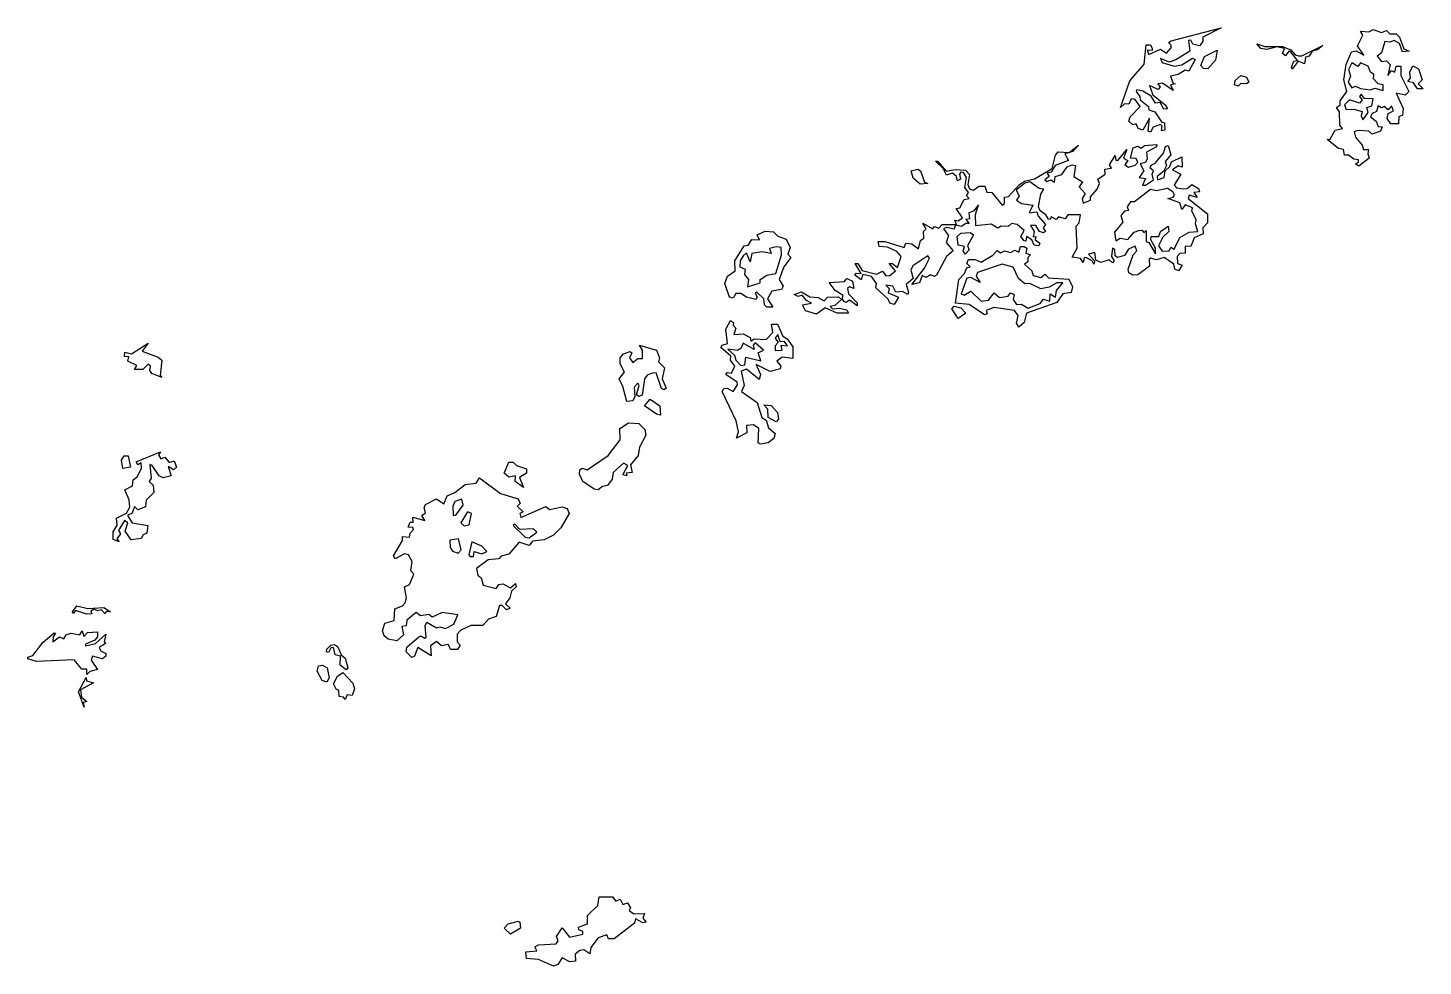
# Model space of a CAD drawing. Header units: millimetres. Extents: x 29 to 443, y 121 to 400.
import ezdxf

# ---------------------------------------------------------------- set-up
doc = ezdxf.new("R2010")
doc.units = ezdxf.units.MM
doc.layers.add('BAND_05', color=5, linetype='Continuous')

msp = doc.modelspace()

# ---------------------------------------------------------------- linework, layer by layer
at = {"layer": 'BAND_05'}
for points in [[(357, 371.03), (355.85, 372.12), (356.2, 373.38), (359.22, 376.38), (357.75, 378.53), (356.5, 378.72), (355.79, 377.12), (354.5, 377.25), (353.38, 376.14), (356.12, 384), (360.38, 389), (360.95, 394.75), (362.25, 394.69), (362.79, 393.62), (362.75, 393.02), (361.28, 393.12), (361.75, 391.84), (365.25, 393.45), (367, 392.26), (368.35, 393.88), (368.4, 394.62), (367.62, 395.38), (368.38, 395.94), (383.24, 399.75), (377.75, 396.98), (377.75, 395.75), (376.75, 394.46), (374.83, 394.88), (374.25, 396.14), (373.5, 395.98), (373.93, 392.88), (369.75, 390.23), (367.75, 389.59), (365.19, 390.62), (365.75, 389.45), (369.25, 388.41), (371.5, 388.83), (374.75, 390.76), (375.5, 390.38), (373.6, 386.88), (372.5, 387.16), (370.5, 385.88), (368.19, 385.38), (369, 383.23), (369.65, 383.12), (368.14, 382.88), (369, 381.16), (365.83, 383.38), (364.45, 383.12), (365.15, 382.12), (364.5, 381.45), (361.97, 382.62), (362.91, 379.88), (366.64, 376.88), (367.25, 375.73), (366.24, 375.62), (365.1, 377.62), (363.75, 377.4), (362.5, 379.45), (360, 380.99), (358.25, 381.35), (357.97, 380.88), (359.13, 379.38), (359.18, 378.38), (361.68, 376.38), (361.75, 375.42), (363.5, 374.88), (365.5, 371.88), (366.41, 371.62), (366.5, 369.41), (365.5, 369.24), (365.69, 370.62), (365.25, 371.06), (363, 370.25), (362.25, 368.79), (361.59, 369.12), (362, 372.98), (360, 369.43), (358.57, 369.88), (358, 371.33)], [(419.75, 361.95), (419.46, 363.62), (418, 363.94), (414.67, 366.62), (415.5, 366.75), (417, 369.37), (419.2, 369.88), (418.37, 370.88), (418.32, 374.88), (417.36, 376.12), (418.45, 376.88), (418.53, 378.12), (420.52, 380.88), (419.57, 384.38), (420.25, 388.88), (421.83, 392.62), (423.25, 392.97), (425.5, 391.62), (423.59, 394.38), (425.19, 397.62), (424.55, 398.75), (427, 398.6), (428.25, 399.32), (430.75, 398.34), (432.25, 398.93), (433.25, 397.97), (435.12, 398), (436.12, 397), (437.38, 393.5), (438.94, 392.88), (437, 392.66), (436.13, 395.12), (434.5, 396), (433.25, 395.48), (431.75, 395.74), (430.75, 392.38), (429.5, 391.38), (430.75, 389.82), (432.25, 389.94), (433.35, 388.88), (432.61, 385.62), (433.75, 387.09), (434.75, 386.64), (435.09, 388.38), (436.5, 388.38), (436.52, 385.62), (438.88, 380.88), (437.75, 379.77), (435.15, 380.38), (437.17, 375.88), (436.97, 373.88), (435.89, 373.38), (435.75, 371.32), (433.5, 371.32), (432.41, 372.88), (432.77, 374.38), (434.34, 375.12), (433.75, 376.6), (432.75, 375.45), (431.5, 376.45), (430.75, 376.05), (429.75, 376.58), (429.25, 374.96), (428, 374.34), (427.53, 373.38), (429.19, 372.12), (429.75, 370.47), (430.92, 370.38), (430.5, 369.12), (428, 368.2), (427, 369.11), (423.75, 369.34), (422.61, 368.88), (423, 367.28), (425, 364.94), (425.39, 363.62), (426.94, 363.62), (426.65, 362.38), (427.12, 361.12), (424, 358.74), (423.08, 359.38), (423.92, 359.88), (423.89, 360.62), (422.5, 360.83), (421, 361.98)], [(378, 387.74), (377.21, 388.62), (378.25, 391.24), (382, 393.1), (381.5, 390.2), (379.28, 387.62)], [(401.4, 392.12), (401.94, 393.62), (399.75, 394.11), (396.75, 393.38), (395, 393.68), (393.78, 395), (396.12, 394.25), (401.38, 394.25), (403.88, 393.25), (405.12, 391.75), (406.12, 391.5), (407.12, 391.5), (413.36, 394.5), (411.75, 393.26), (410.16, 392.88), (409.27, 391.38), (408.25, 391.09), (407.93, 389.12), (406, 389.85), (404.25, 387.53), (404.02, 388.12), (404.73, 389.88), (405.84, 390.12), (403.75, 392.75), (403.25, 392.86), (402.25, 391.45)], [(426.75, 388.44), (424.5, 389.4), (423.75, 388.27), (422, 389.43), (421.01, 387.38), (421.59, 385.38), (420.87, 383.62), (422, 381.95), (423, 382.5), (424.5, 381.79), (427.5, 381.39), (428.75, 381.82), (431.25, 381.22), (431.27, 382.88), (429.75, 383.14), (428.39, 384.62), (428.46, 385.88), (427.48, 386.62)], [(390.75, 383.13), (389, 383.26), (388.25, 382.49), (387.2, 382.88), (387.34, 384.12), (389, 385.63), (390.75, 385.1), (391.42, 383.62)], [(440, 388.47), (441.74, 387.62), (442.82, 384.38), (441.64, 383.12), (443.09, 381.62), (441.45, 381.62), (440.25, 383.43), (438.57, 383.88), (439.33, 384.88), (439.12, 386.62)], [(425.75, 378.79), (424.75, 380.1), (424.26, 379.38), (425.02, 378.38), (424.26, 377.38), (421.25, 378.42), (419.8, 376.88), (420.25, 375.51), (422.5, 375.62), (425, 374.92), (424.72, 373.62), (425.25, 372.51), (426.78, 374.62), (426.38, 376.12), (427.92, 376.62), (428.25, 378.72)], [(357.75, 335.03), (355.75, 334.13), (354.5, 332.18), (352.5, 331.58), (351.82, 332.12), (351.7, 333.88), (351, 334.35), (350.73, 331.88), (351.44, 330.62), (351, 330.03), (350, 330.94), (347.5, 330.14), (346.07, 330.88), (345.75, 333.14), (343.91, 332.62), (345.68, 330.62), (345.5, 329.63), (345, 330.66), (343.25, 331.54), (342.58, 331.62), (342.25, 330.18), (341.5, 331.37), (339, 331.75), (340.49, 334.38), (340.17, 340.88), (341.06, 341.88), (341.5, 344.25), (337.75, 344.29), (337, 343.09), (335, 343.66), (334.25, 342.9), (332.75, 343.72), (332.5, 342.9), (332, 343.02), (331.25, 344.29), (329.5, 345.45), (329.04, 346.62), (329.7, 350.38), (330.63, 351.88), (329.25, 352.05), (326.5, 354.1), (325, 353.63), (322.47, 351.62), (323.27, 349.88), (322.56, 348.62), (324, 347.61), (327.4, 347.12), (326.31, 344.88), (328.5, 345.18), (328.94, 343.88), (331.13, 341.38), (330.46, 340.38), (331.1, 339.38), (330.5, 338.99), (329.37, 339.38), (328.25, 341.07), (326.66, 341.12), (327.79, 339.38), (327.5, 337.73), (328.27, 337.88), (328.03, 336.88), (329.39, 335.88), (329.11, 335.12), (327.75, 335.3), (327.11, 336.88), (325.5, 337.87), (325.25, 336.49), (324.75, 336.59), (323.83, 337.88), (324.81, 339.62), (322.75, 341.43), (321, 341.71), (320, 340.85), (318, 340.9), (317, 340.33), (315, 341.54), (310.5, 341.03), (310.37, 344.38), (311.25, 347.21), (309.75, 345.4), (308.38, 344.88), (308.54, 343.12), (307.51, 342.88), (308.5, 341.74), (307.5, 341.73), (306.25, 340.78), (304.81, 341.12), (304.25, 342.68), (305.25, 342.55), (306.5, 343.38), (304.61, 346.12), (305.71, 346.38), (307, 348.81), (308.45, 349.12), (307.74, 349.88), (308.33, 350.88), (307.17, 352.38), (307.74, 355.38), (306.84, 356.88), (306, 356.98), (305.59, 356.38), (305.89, 354.88), (305, 354.33), (304.75, 355.62), (303.5, 356.68), (301.75, 356.09), (300.78, 358), (298.53, 360.25), (299.12, 360.25), (301.62, 357.25), (304.38, 357.75), (307.38, 357.5), (308.62, 356.25), (308.12, 353.25), (308.62, 352), (309.75, 351.64), (311.38, 352.75), (313.12, 352.75), (313.75, 351.01), (315.23, 350.88), (318.25, 347.14), (318.98, 347.62), (318.96, 349.5), (320.12, 349.75), (323.38, 353.25), (324.88, 354.25), (327.88, 355), (333.12, 358), (334.12, 362), (334.88, 363), (338.12, 362.75), (340.87, 365), (339.25, 363.03), (336.86, 362.38), (337.92, 360.38), (334, 358.88), (332.75, 356.96), (331.64, 356.62), (332.23, 355.62), (330.93, 354.62), (331.5, 354.19), (332.69, 354.62), (333.75, 354), (334, 355.63), (336, 356.24), (337.5, 358.53), (339, 359.16), (340, 358.88), (339.5, 355.62), (342.08, 354.12), (341.13, 352.62), (342.91, 350.62), (341.96, 349.12), (342.25, 347.7), (344.44, 348.62), (344.44, 349.62), (346.43, 351.88), (347.17, 353.62), (346.61, 354.88), (348.78, 356.38), (348.76, 357.88), (350.71, 358.12), (350.05, 359.12), (351.73, 361.88), (352, 360.53), (352.55, 360.38), (355.25, 363.62), (354.22, 361.12), (355.49, 360.38), (354.69, 359.12), (355.75, 358.44), (357.75, 359.01), (358.45, 359.88), (358, 360.99), (356.31, 361.12), (357.14, 364.12), (358.5, 364.69), (359.5, 364.05), (360.5, 364.83), (364.11, 365.12), (364, 364.47), (361.06, 362.88), (361.29, 360.88), (360.75, 359.82), (359.15, 359.38), (360.32, 357.38), (358.88, 355.38), (360.75, 355.07), (359.87, 353.12), (360.75, 353.08), (363.19, 354.62), (362.7, 356.38), (363.14, 357.38), (362.16, 358.12), (362.5, 359.04), (363.66, 359.62), (366.06, 362.62), (366.75, 364.52), (367.5, 364.82), (368.33, 362.12), (366.64, 360.12), (367, 358.88), (366.11, 357.12), (364.24, 355.62), (364.35, 354.62), (366.28, 355.38), (366.63, 357.38), (368, 358.58), (368.5, 359.98), (371.5, 361.46), (371.64, 358.38), (370.5, 358.8), (368.79, 357.62), (371.26, 356.38), (369.25, 353.12), (370, 352.3), (372, 351.99), (373.14, 352.12), (374.5, 353.27), (376.5, 352.09), (376.77, 351.12), (375.06, 350.88), (376.05, 349.38), (373.75, 350.08), (373.43, 349.12), (379.13, 344.62), (379.15, 341.88), (377.73, 340.38), (377.89, 338.62), (375.25, 337.48), (374.18, 334.88), (372.5, 335.02), (372.49, 332.88), (371, 332.78), (370.13, 331.88), (370.25, 329.88), (371.61, 329.38), (370.55, 327.62), (369.5, 328.18), (369.18, 329.62), (366.3, 331.62), (364, 330.94), (362.25, 331.47), (361.81, 331.12), (362, 329.09), (358.5, 326.49), (357, 326.42), (355.84, 327.12), (355.67, 328.12), (357.1, 332.38), (358.16, 333.62)], [(295.25, 353.98), (296.26, 353.62), (294, 353.38), (291.85, 355.12), (291.25, 357.32), (293.25, 357.8), (294.1, 357.38)], [(367.5, 340.92), (367.66, 339.38), (365.91, 337.62), (364.61, 335.12), (365.75, 333.46), (367.75, 333.6), (368.25, 334.71), (369.3, 334.12), (371, 337.52), (373.75, 339.09), (376.26, 339.38), (375.55, 341.62), (375.75, 342.88), (374.53, 345.38), (374.71, 346.38), (372.5, 347.21), (371.5, 345.88), (371, 347.84), (367.36, 349.12), (369, 349.49), (369.34, 350.12), (368.84, 351.12), (367.25, 352.11), (364, 351.41), (362.25, 351.82), (357.5, 348.16), (356.31, 348.12), (355.38, 346.62), (355.75, 345.53), (354.55, 345.38), (353.48, 344.12), (354.06, 342.12), (351.53, 339.12), (352, 336.57), (353.25, 337.32), (355.5, 337.01), (357.38, 339.12), (358.75, 339.67), (359.75, 339.75), (360.25, 339.08), (361, 339.66), (361, 336.37), (361.75, 336.09), (363.75, 332.73), (363.69, 334.38), (362.4, 336.88), (362.5, 337.89), (364.75, 337.81), (365.22, 339.38)], [(245.63, 319.88), (245.25, 319.18), (242.5, 319.86), (240.75, 320.98), (239.25, 320.98), (238.5, 319.58), (237.43, 319.88), (236.08, 323.88), (236.81, 326.12), (239.05, 327.62), (238.99, 330.62), (241.72, 335.12), (243, 335.32), (244, 336.95), (246.31, 336.88), (245.67, 338.38), (248, 339.48), (250.5, 339.2), (251.75, 337.92), (254.25, 337.04), (255.44, 334.62), (254.73, 332.62), (255.58, 331.62), (253.48, 328.88), (252.18, 325.12), (253.31, 323.12), (252.88, 322.12), (250, 321.63), (248.67, 319.38), (250.29, 316.88), (248.5, 316.92), (247.76, 317.62), (247.55, 319.38), (245.5, 321.31), (245, 321.12)], [(277, 326.53), (276.5, 325), (274.63, 326.38), (275, 327), (276.42, 326.88), (274.69, 329.88), (275.52, 329.88), (276.75, 327.75), (281, 326.71), (282.75, 327.53), (283.75, 326.15), (285, 326.25), (286.63, 327.62), (284.81, 329.88), (285.76, 329.88), (287.25, 328.68), (288.3, 331.88), (287, 333.43), (284.25, 334.64), (281.81, 334.88), (281.5, 336.38), (283.5, 336.35), (289.25, 334.58), (289.75, 335.84), (291.5, 335.64), (293.5, 334.22), (294.04, 336.62), (295, 337.4), (294.91, 339.38), (295.72, 340.12), (294.75, 341.83), (297.75, 340.17), (298.25, 340.85), (299.5, 340.36), (300.5, 341.39), (304.42, 341.38), (304, 339.98), (301.75, 340.54), (300.92, 340.12), (302.31, 338.12), (301.69, 336.12), (303.7, 333.62), (301.75, 331.87), (298.75, 326.37), (298.25, 326.02), (297, 326.48), (295.75, 325.65), (294.5, 326.28), (293.75, 324.07), (291.45, 323.62), (295.25, 328.44), (296.7, 331.38), (296.25, 332.14), (291.74, 329.12), (291.21, 327.88), (291.9, 325.38), (289.76, 323.62), (290.54, 321.38), (290.25, 320.62), (288.75, 321.51), (286.75, 321.3), (285.84, 323.12), (283.82, 323.38), (284.81, 322.38), (284.49, 321.12), (287.51, 319.88), (286.25, 317.71), (284.96, 318.12), (284.5, 319.24), (280.81, 322.62), (280.97, 323.88), (279.5, 325.94)], [(308.75, 339.06), (309.81, 338.38), (307.97, 335.12), (308.5, 333.88), (307.25, 332.61), (306.72, 333.62), (307.08, 334.88), (305.25, 335.29), (304.92, 337.88), (306, 338.87)], [(252.87, 332.38), (252.75, 334.56), (251.25, 334.82), (249.25, 334.26), (249.75, 332.76), (247, 333.27), (244, 332.76), (243.5, 330.36), (242.5, 332.97), (241.5, 332.12), (240.62, 330.62), (240.48, 328.88), (242.03, 328.12), (241.84, 326.62), (243.04, 325.12), (242.73, 322.88), (246.47, 324.12), (246.49, 325.12), (248.5, 326.43), (251.17, 326.88)], [(313.79, 314.88), (313, 314.57), (308.5, 317.7), (304.47, 318.12), (305.44, 325.12), (307.09, 326.88), (307.75, 328.57), (308.81, 328.88), (307.84, 329.88), (308.25, 330.99), (310.25, 331.05), (312, 330.22), (315.5, 332.27), (316.75, 333.73), (317.75, 333.03), (319, 333.57), (320.75, 333.06), (322, 333.78), (323.25, 333.18), (323.67, 334.88), (324.75, 334.92), (325.55, 334.38), (325.25, 332.88), (326.63, 332.38), (325.85, 331.62), (325.91, 330.38), (324.86, 329.62), (327.09, 327.62), (327.5, 326.32), (329.75, 325.68), (331, 326.67), (332.03, 325.62), (338, 325.16), (339.09, 322.88), (338.75, 321.2), (336.25, 320.87), (334.5, 318.23), (325.5, 315.11), (324.83, 312.38), (323.25, 310.99), (322.55, 312.12), (322.99, 314.38), (321.94, 315.88), (315.75, 316.76), (313.51, 315.88)], [(334.11, 319.88), (334.36, 321.88), (336.21, 324.12), (334.5, 324.08), (332.25, 322.82), (329.75, 322.31), (326.5, 323.89), (325, 323.83), (323.08, 325.38), (321.5, 328.76), (318.25, 329.66), (311, 327.13), (310.59, 326.12), (311.75, 324.2), (309, 325.73), (307.75, 325.52), (306.1, 320.88), (307, 320.49), (309, 321.64), (312, 318.66), (314.25, 318.96), (315.86, 321.12), (317.5, 319.8), (320, 320.15), (320.75, 321.14), (321.8, 320.62), (321.57, 319.12), (322.5, 317.66), (324, 317.74), (326, 316.58), (329.5, 318), (330.5, 319.27), (332.36, 318.62), (332.5, 320.8)], [(271.12, 320.38), (268.72, 321.88), (267, 324.21), (271.5, 324.51), (272.25, 325.42), (273.86, 324.62), (274.25, 322.46), (273, 322.89), (272.4, 322.38), (272.7, 320.88), (275.25, 318.13), (275.25, 317.24), (273, 318.92), (272, 318.24), (271.5, 318.5), (270.86, 319.38)], [(259.06, 317.62), (261.73, 318.12), (260.22, 318.88), (259, 320.42), (257.75, 320.03), (256.57, 320.62), (258.75, 321.42), (261.25, 319.94), (263.75, 319.71), (265.5, 318.8), (266.5, 319.9), (269.75, 319.98), (270.63, 319.12), (268.64, 317.38), (267.31, 317.12), (268, 316.35), (270, 316.61), (272.25, 316.07), (272.72, 315.12), (269.31, 315.12), (265.75, 316.73), (263.25, 314.79), (260, 315.77)], [(305.25, 313.56), (303.3, 316.38), (304, 317.23), (306, 316.7), (307.51, 315.12)], [(242.54, 279.62), (239.5, 278.06), (240.13, 279.88), (239.37, 283.12), (235.29, 291.88), (235.75, 292.72), (236.75, 292.89), (238.5, 291.9), (239.82, 293.88), (239.71, 294.62), (236.33, 296.88), (236.75, 297.53), (238, 297.3), (238.99, 299.38), (237.69, 301.12), (237.77, 302.38), (234.88, 304.88), (235.25, 305.65), (236.85, 306.12), (236.32, 310.38), (237.75, 312.91), (238.59, 312.38), (238.5, 311.5), (239.29, 310.62), (238.75, 308.8), (241.5, 309.02), (243.5, 307.89), (243.75, 306.81), (244.75, 307.48), (248.25, 307.32), (250.22, 309.38), (249.83, 311.88), (251.66, 311.88), (253.25, 308.28), (254.5, 307.52), (256.17, 305.12), (256.23, 301.62), (253, 302.02), (251.42, 300.88), (252.64, 299.38), (252.41, 298.62), (249.5, 297.82), (245.37, 299.88), (246.65, 296.88), (246.25, 295.44), (242.5, 298.51), (240.88, 297.88), (241.76, 293.62), (240.99, 291.88), (245.64, 288.62), (247.05, 284.12), (248.27, 283.38), (249, 281.08), (250.98, 279.38), (250.6, 277.88), (248.92, 276.62), (246.5, 276.22), (245.91, 276.62), (246.12, 280.88), (244.5, 281.93), (242.5, 281.78)], [(63.44, 298.38), (60.96, 298.38), (61.63, 299.62), (59.05, 300.88), (59.29, 302.12), (58, 302.26), (58.12, 303.5), (60.12, 303), (65.05, 306.25), (63.23, 303.88), (68, 302.09), (69.09, 301.12), (68.57, 296.62), (69.07, 296), (66.09, 297.25), (65.51, 298.12), (65.71, 299.38), (65, 299.99)], [(245, 306.3), (244.43, 305.62), (244.75, 304.36), (241.5, 306.19), (240.79, 304.62), (239.75, 304.07), (236.96, 304.38), (238.9, 302.62), (239.32, 301.12), (240.81, 299.62), (242, 299.78), (242.25, 302.05), (246.75, 300.94), (245.92, 303.38), (247.51, 304.12)], [(251, 307.66), (251.85, 306.38), (250.93, 305.38), (251, 303.99), (253, 304.12), (252.75, 305.6), (254.65, 305.38), (253.75, 306.72), (252.47, 306.62), (251.75, 308.73)], [(204.97, 301.88), (206, 303.07), (208, 303.75), (208.41, 303.38), (207.75, 301.88), (208.75, 300.44), (210.25, 301.63), (211.6, 301.62), (211.59, 304.12), (210.75, 305.66), (215.74, 304.12), (216.64, 301.88), (216.32, 300.62), (218.12, 298.88), (217.41, 295.62), (218.67, 292.88), (218, 292.38), (217.25, 292.71), (215.66, 297.38), (214.5, 297.35), (213, 296.75), (212.18, 295.62), (211.5, 290.76), (210.5, 290.39), (209.83, 290.88), (210.67, 293.62), (210.25, 294.29), (209.18, 293.12), (209.31, 290.38), (208.75, 289.12), (207, 288.85), (205.79, 293.38), (204.72, 295.62), (206.31, 297.62), (205, 300.12)], [(215.75, 285.15), (212.26, 287.62), (213.91, 289.62), (216.72, 287.62), (217, 284.87)], [(251.65, 285.62), (251.95, 283.62), (251.25, 282.9), (248.92, 284.12), (248.81, 286.62), (247.64, 287.88), (249.75, 287.68)], [(195.25, 268.65), (201.41, 272.88), (205, 277.52), (204.85, 280.88), (207.5, 282.61), (210.5, 282.38), (212.36, 280.62), (212.59, 278.88), (210.75, 275.38), (210.3, 272.88), (208.07, 270.12), (208.51, 267.88), (206.78, 267.62), (207, 266.87), (205.81, 267.12), (207.3, 269.88), (206, 270.58), (202.9, 267.88), (202.65, 265.88), (201.25, 263.95), (199.75, 263.71), (198.5, 262.69), (197.25, 262.88), (193.89, 265.12), (192.91, 267.38), (193.05, 268.62), (193.75, 269.08)], [(58.62, 255.75), (59.62, 257.5), (59.38, 259.75), (58.12, 262.65), (60.39, 263.88), (60.61, 265.62), (61.89, 266.62), (63.02, 269.12), (63, 270.65), (62, 270.15), (61.52, 271), (68.69, 274), (68.09, 273.12), (68.75, 271.93), (70, 272.4), (71.25, 270.83), (72.75, 271.33), (73.46, 269.38), (72.5, 268.65), (71, 269.58), (71.86, 266.88), (69.5, 266.24), (68.31, 266.88), (66.25, 269.91), (65.5, 270.17), (65.94, 266.12), (65.3, 265.12), (66.55, 264.12), (66.75, 261.85), (64.47, 259.62), (64.25, 257.64), (62, 256.72), (61, 257.71), (60.25, 255.8), (58.92, 255.12), (60.25, 252.89), (64.96, 252.12), (64.65, 249.88), (63.58, 249.38), (63, 248.25), (60, 247.82), (58.17, 250.38), (58.98, 252.88), (58, 253.54), (56.26, 250.62), (56.87, 249.62), (55.72, 248.12), (56.39, 247.25), (54.62, 248), (54.62, 250.25), (55.88, 252.25), (55.62, 254.25)], [(57.5, 269.01), (57.12, 271.5), (57.88, 272.75), (59.12, 272.73), (59.83, 269.38)], [(172, 270.88), (173.25, 270.93), (174.25, 269.92), (177.25, 268.96), (177.25, 267.66), (175.18, 266.38), (176.29, 263.38), (173.89, 265.12), (173.95, 266.88), (172, 266.45), (170.59, 267.62)], [(147, 218.63), (147.5, 219), (147.15, 222.38), (147.67, 223.38), (150.5, 221.77), (151.5, 222.08), (153.25, 221.52), (155.68, 222.88), (156.85, 225.62), (152.25, 226.31), (149.25, 224.87), (148.25, 225.65), (145.75, 225.35), (144.5, 226.26), (141.75, 224.02), (141.5, 222.29), (140.3, 222.12), (140.77, 219.62), (138.75, 217.85), (136.25, 218.37), (135.03, 219.38), (134.54, 220.88), (135.25, 223.13), (138, 223.95), (138.13, 227.38), (140.5, 228.25), (141.25, 229.2), (141.63, 230.62), (141.07, 233.88), (142.5, 234.62), (143.82, 237.62), (142.97, 238.62), (143.33, 241.38), (142.21, 243.38), (141, 243.65), (138.25, 242.26), (137.76, 243.12), (140.5, 247.62), (140.5, 248.82), (142.54, 248.62), (142.71, 249.88), (143.69, 250.88), (143.5, 251.53), (142.15, 251.62), (142.72, 253.12), (143.61, 253.12), (143.55, 254.62), (147.11, 253.62), (146.2, 255.12), (147.27, 255.88), (146.87, 257.38), (147.26, 258.38), (150.5, 260.01), (152.75, 258.49), (153.71, 260.88), (155.95, 261.88), (159, 264.31), (162.25, 264.65), (163.25, 266.24), (169.56, 261.62), (174.75, 260.05), (175.31, 258.62), (174.45, 257.88), (176.26, 256.12), (175.25, 255.66), (175.5, 254.44), (183, 257.73), (184, 256.84), (187.75, 257.64), (189.26, 257.12), (189.89, 255.62), (187.44, 251.38), (185.25, 249.27), (182.5, 247.83), (179, 247.43), (178, 246.17), (175, 247.12), (172, 243.61), (169.75, 243.03), (169, 242.18), (165.82, 241.88), (162.42, 239.38), (162.78, 237.38), (163.75, 236.58), (164.4, 234.38), (168.25, 233.46), (169, 234.6), (170.25, 234.78), (172.5, 233.59), (174, 234.89), (174.13, 233.88), (172.82, 232.62), (172.29, 230.62), (170.99, 228.88), (172.4, 227.62), (171.25, 227.08), (170, 228.34), (169.25, 228.36), (168.25, 225.12), (166, 224.27), (164.25, 222.43), (160.75, 222.44), (157.75, 221.05), (156.65, 219.88), (156.67, 217.62), (157.58, 216.62), (156.75, 215.29), (154.75, 215.31), (154, 216.76), (152, 216.38), (150.5, 217.7), (148.72, 216.38), (149, 213.47), (145, 215.89), (144.06, 213.38), (143.25, 212.91), (141.55, 214.62), (141.75, 216.04), (145.25, 219.1), (146, 219.34)], [(155.44, 255.12), (156.25, 255.15), (158.46, 258.12), (158, 259.88), (156, 259.27), (155.36, 257.88)], [(160.25, 252.28), (160.89, 255.62), (159.75, 256.12), (157.73, 252.88), (158.75, 252.03)], [(173.28, 252.12), (176.85, 248.62), (178, 248.47), (180.25, 250.12), (179.25, 251.15), (175.25, 250.91), (173.75, 252.46)], [(157, 243.88), (157.82, 244.88), (157.06, 248.12), (154.5, 247.72), (154.59, 245.62), (155.25, 244.48)], [(160.17, 243.38), (160.5, 242.88), (161.46, 242.88), (161.75, 244.44), (164, 243.71), (165.45, 244.38), (164, 246), (161, 247.23)], [(47.12, 227.5), (51.88, 227.75), (53.88, 226.5), (52.62, 226.62), (52.25, 225.9), (51.18, 227.12), (50, 226.81), (49, 227.3), (48, 226.66), (48.36, 225.88), (46.75, 225.83), (43.5, 226.9), (42.75, 225.97), (42.62, 226.5), (43.88, 228.25)], [(29.38, 212.5), (29.38, 213), (30.88, 213.5), (33.88, 217.5), (37.12, 220.25), (37.57, 220.12), (36.85, 219.12), (36.75, 217.58), (38.75, 219.11), (40, 218.43), (40.75, 219.62), (42.25, 220.13), (44.75, 219.69), (45.5, 220.83), (46, 219.2), (47, 220.39), (50, 220.57), (50.01, 219.12), (49.25, 218.12), (46.45, 216.88), (46.5, 216.39), (49.4, 217.12), (52.5, 219.88), (52.02, 217.62), (52.38, 217.12), (50.53, 215.88), (51, 214.93), (52.5, 214.16), (52.53, 213.38), (51.5, 212.56), (48.5, 213.35), (48.17, 212.12), (50.02, 209.38), (47.75, 208.78), (46.88, 207.93), (46.88, 209.5), (45.38, 209.5), (43.12, 212.25), (31.88, 211.75)], [(119.25, 215.77), (118.5, 214.47), (117.91, 214.62), (118, 215.46), (119.25, 216.61), (120.25, 216.78), (121.25, 216.1), (122.25, 213.73), (123.5, 212.72), (124.23, 209.88), (123.75, 209.29), (121.94, 210.62), (122.02, 213.38), (120.5, 213.76), (119.97, 215.88)], [(45, 203.39), (45.25, 201.19), (46.84, 199.88), (45.75, 199.56), (46.05, 198.25), (44.38, 202.75), (46.61, 207), (46.75, 205.97), (48.83, 205.38)], [(118.68, 206.88), (118, 205.66), (116.67, 206.12), (115.12, 208.88), (115.5, 210.42), (116.75, 210.71), (118.14, 209.88)], [(121.14, 207.38), (122.75, 208.46), (125.75, 205.34), (126.24, 203.62), (125.5, 201.63), (124.09, 201.88), (123.5, 200.45), (123, 201.14), (121.71, 201.38), (121.62, 203.12), (120.75, 203.51), (120.01, 205.12)], [(179.74, 127.12), (180.75, 127.68), (186, 127.95), (186.59, 128.88), (186.1, 130.12), (187.75, 132.72), (190, 129.93), (193.93, 130.88), (193.95, 131.62), (192.75, 132.18), (192.64, 132.88), (195.33, 133.88), (195.31, 136.38), (198.34, 139.38), (198.76, 141.88), (202.75, 141.9), (203.75, 140.6), (205, 141.25), (205.75, 139.61), (207.13, 140.12), (208.05, 138.62), (207.7, 137.88), (209, 136.91), (212.25, 136.99), (211.71, 135.62), (212.75, 134.45), (211.75, 134.17), (209.53, 135.38), (209.25, 134.08), (203.25, 129.44), (201.5, 129.5), (201, 130.67), (198.5, 129.75), (196.25, 126.88), (196, 125.06), (194.25, 126.18), (193, 126.02), (191.61, 124.88), (191.75, 122.8), (190.03, 122.62), (187.75, 123.79), (186.56, 121.88), (185.25, 121.37), (180.75, 123.36), (177.25, 123.66), (177.03, 125.62), (180.29, 125.88)], [(175.44, 132.62), (172.5, 130.88), (170.6, 132.62), (171.75, 133.89), (174.75, 134.74), (175.25, 134.43)]]:
    msp.add_lwpolyline(points, close=True, dxfattribs=at)

doc.saveas('drawing.dxf')
